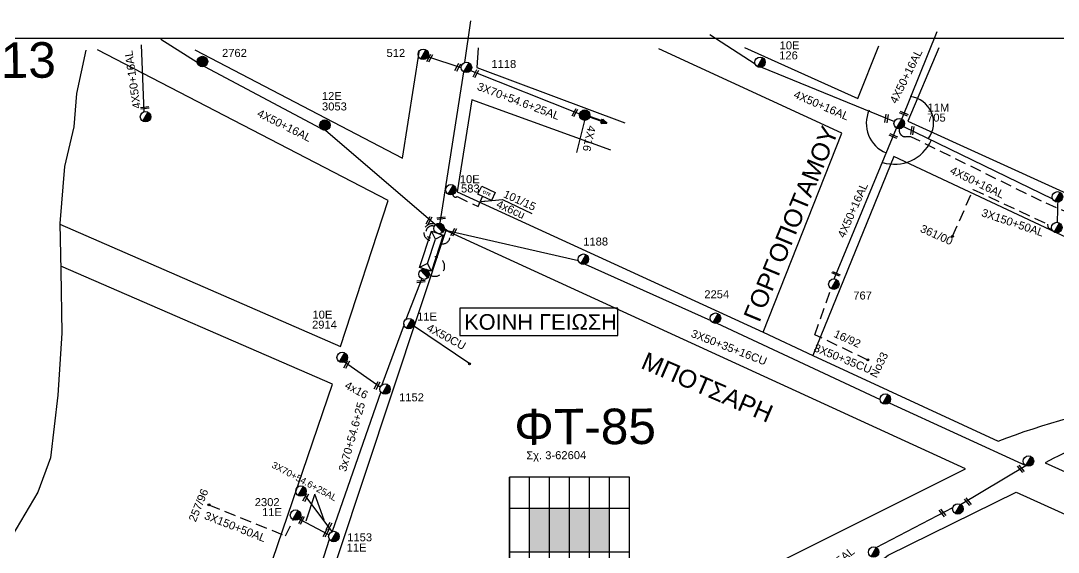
# Model space of a CAD drawing. Header units: millimetres. Extents: x 898 to 3196, y 765 to 1779.
# Drawn here: x 1601.3 to 1834.7, y 1651.6 to 1771.3 of the extents above; entities that cross this region are included whole.
import ezdxf
from ezdxf.enums import TextEntityAlignment as Align

# ---------------------------------------------------------------- set-up
doc = ezdxf.new("R2010")
doc.units = ezdxf.units.MM
doc.linetypes.add('DASHED', pattern=[19.05, 12.7, -6.35])
for name, color, linetype in [('Pillar OTE', 7, 'Continuous'), ('Ασφαλειοκιβώτια Χ.Τ 6 αναχωρήσεων', 7, 'Continuous'), ('Γυμνά εναέρια ΧΤ (3Φ)   3x50+35CU', 7, 'Continuous'), ('Γυμνά εναέρια ΧΤ και ΦΟΠ (2Φ)   3x50+35+16CU', 7, 'Continuous'), ('Γυμνά εναέρια ΧΤ και ΦΟΠ (3Φ)   4x50+16AL', 7, 'Continuous'), ('Εναέρια παροχή ΧΤ 4x16', 7, 'SYN_LINE'), ('Επίτονοι', 7, 'Continuous'), ('Επιγραφές - Σχήματα', 7, 'Continuous'), ('Καλώδια ΧΤ   3x150+50AL', 7, 'DASHED'), ('Καλώδια ΧΤ   3x150+70AL', 7, 'DASHED'), ('Καλώδια ΧΤ   3x82+57+13', 7, 'Continuous'), ('Καλώδια ΧΤ   4x50CU', 7, 'DASHED'), ('Μηχανική τομή', 7, 'Continuous'), ('Στύλος Ξύλινος', 7, 'Continuous'), ('Στύλος Ξύλινος @ 1', 7, 'Continuous'), ('Στύλος ΦΜ', 7, 'Continuous'), ('Στύλος ΦΜ @ 1', 7, 'Continuous'), ('Συνδέσεις', 7, 'Continuous'), ('Συνεστραμμένα ΧΤ   3x70+54.6+25AL', 7, 'SYN_LINE'), ('Τομή', 7, 'Continuous'), ('Υποσταθμός εναέριος 2 στύλων', 7, 'Continuous'), ('Υποσταθμός πόλεως', 7, 'Continuous'), ('Υπόβαθρο ΔΕΗ', 7, 'Continuous'), ('Υπόγεια καλώδια Παροχών ΧΤ   4x50AL', 7, 'DASHED'), ('Υπόγεια καλώδια Παροχών ΧΤ   4x6', 7, 'DASHED')]:
    doc.layers.add(name, color=color, linetype=linetype)
doc.styles.add('ar', font='arial.ttf')
doc.styles.get("Standard").update_dxf_attribs({"font": 'arial.ttf'})
doc.linetypes.add('SYN_LINE', pattern='A,0.5,-0.0001,["/\\/\\/\\/",Standard,S=0.1,R=0,X=0,Y=-0.05],-0.25', length=0.7501)
doc.dimstyles.new('ISO-25', dxfattribs={"dimtxt": 2.5, "dimasz": 2.5, "dimexe": 1.25, "dimexo": 0.625, "dimtad": 1, "dimtxsty": 'Standard', "dimcen": 2.5, "dimadec": 0, "dimazin": 0, "dimtfac": 1, "dimtmove": 0, "dimatfit": 3, "dimfxl": 1, "dimarcsym": 0})

# ---------------------------------------------------------------- blocks, each defined once
blk = doc.blocks.new('ΥΠΟΣΤΑΘΜΟΣ ΕΝΑΕΡΙΟΣ ΕΠΙ 2 ΣΤΥΛΩΝ')
at = {"layer": 'Υποσταθμός εναέριος 2 στύλων', "linetype": 'Continuous'}
for points in [[(-11.97, -2.11, 0.574793), (-8.45, -0.07, 0.268822), (-9.64, 1.98)], [(9.68, -2.15, 0.574793), (13.19, -0.1, 0.268822), (12.01, 1.95)]]:
    blk.add_hatch(color=256, dxfattribs=at).paths.add_polyline_path(points)
for p, q in [((-11.97, -2.11), (-9.64, 1.98)), ((9.68, -2.15), (12.01, 1.95))]:
    blk.add_line(p, q, dxfattribs=at)
for centre in [(-10.81, -0.07), (10.84, -0.1)]:
    blk.add_circle(centre, 2.36, dxfattribs=at)
at = {"layer": 'Υποσταθμός πόλεως', "linetype": 'Continuous', "ltscale": 40}
blk.add_lwpolyline([(-8.57, 2.82), (8.57, 2.82), (8.57, -2.82), (-8.57, -2.82)], close=True, dxfattribs=at)
for points in [[(-5.75, 0), (-8.57, 2.82)], [(-8.57, -2.82), (-5.75, 0)], [(-5.75, 0), (5.75, 0)], [(5.75, 0), (8.57, 2.82)], [(8.57, -2.82), (5.75, 0)]]:
    blk.add_lwpolyline(points, dxfattribs=at)
at = {"layer": 'Υποσταθμός εναέριος 2 στύλων', "ltscale": 40, "flags": 1}
for tag, p in [('ΜΕΤΑΣΧΗΜΑΤΙΣΜΟΣ', (14.09, 2.51)), ('ΙΣΧΥΣ', (14.07, -0.28)), ('ΑΡΙΘΜΟΣ', (14.19, -3))]:
    blk.add_attdef(tag, p, '', height=1.8, dxfattribs=at)
blk = doc.blocks.new('ΥΠΑΡΧΩΝ ΤΣΙΜΕΝΤΕΝΙΟΣ ΣΤΥΛΟΣ')
at = {"layer": 'Στύλος ΦΜ'}
blk.add_hatch(color=7, dxfattribs=at).paths.add_polyline_path([(-1.29, -2.28, 0.574793), (2.62, 0, 0.268822), (1.3, 2.27)])
at = {"layer": 'Στύλος ΦΜ', "color": 7}
blk.add_line((-1.29, -2.28), (1.3, 2.27), dxfattribs=at)
blk.add_circle((0, 0), 2.62, dxfattribs=at)
at = {"layer": 'Στύλος ΦΜ', "flags": 4}
for tag, p in [('ΑΡΙΘΜΟΣ', (-4.68, 8.05)), ('ΤΥΠΟΣ', (-4.91, 3.03))]:
    blk.add_attdef(tag, p, '', height=4, dxfattribs=at)
blk = doc.blocks.new('ΥΠΑΡΧΩΝ ΞΥΛΙΝΟΣ ΣΤΥΛΟΣ')
at = {"layer": 'Στύλος Ξύλινος'}
h = blk.add_hatch(color=7, dxfattribs=at)
h.paths.add_polyline_path([(-2.62, 0, 0.270008), (-1.29, -2.28), (1.3, 2.27, 0.576266)])
h.paths.add_polyline_path([(-1.29, -2.28, 0.574793), (2.62, 0, 0.268822), (1.3, 2.27)])
at = {"layer": 'Στύλος Ξύλινος', "color": 7}
blk.add_line((-1.29, -2.28), (1.3, 2.27), dxfattribs=at)
blk.add_circle((0, 0), 2.62, dxfattribs=at)
at = {"layer": 'Στύλος Ξύλινος', "flags": 4}
for tag, p in [('ΑΡΙΘΜΟΣ', (-4.91, 8.6)), ('ΤΥΠΟΣ', (-4.85, 3.39))]:
    blk.add_attdef(tag, p, '', height=4, dxfattribs=at)
blk = doc.blocks.new('ΕΠΙΤΟΝΟΣ')
at = {"layer": 'Επίτονοι', "lineweight": 40, "ltscale": 40}
blk.add_hatch(color=256, dxfattribs=at).paths.add_polyline_path([(-1.13, 6.47), (0, 9.1), (1.13, 6.47)])
for p, q in [((-1.13, 6.47), (0, 9.1)), ((1.13, 6.47), (-1.13, 6.47)), ((-1.13, 6.47), (0, 6.47)), ((0, 9.1), (1.13, 6.47)), ((0, 6.47), (0, 0))]:
    blk.add_line(p, q, dxfattribs=at)
blk = doc.blocks.new('ΑΣΦΑΛΕΙΟΚΙΒΩΤΙΟ ΥΠΟΣΤΑΘΜΟΥ 6 ΑΝΑΧΩΡΗΣΕΩΝ')
at = {"layer": 'Ασφαλειοκιβώτια Χ.Τ 6 αναχωρήσεων', "ltscale": 40}
for p, q in [((-23.91, 27), (23.91, 27)), ((-9.83, 27), (-9.83, -27)), ((9.83, 27), (9.83, -27)), ((-23.91, 18), (23.91, 18)), ((-23.91, 9), (23.91, 9)), ((-23.91, 0), (23.91, 0)), ((-23.91, -9), (23.91, -9)), ((-23.91, -18), (23.91, -18))]:
    blk.add_line(p, q, dxfattribs=at)
at = {"layer": 'Ασφαλειοκιβώτια Χ.Τ 6 αναχωρήσεων'}
blk.add_lwpolyline([(-23.91, -27), (23.91, -27), (23.91, 27), (-23.91, 27)], close=True, dxfattribs=at)
for s, p in [('1', (-19.31, 24.1)), ('2', (-18.83, 14.81)), ('3', (-19.2, 5.42)), ('4', (-18.79, -3.79)), ('5', (-19.44, -12.15)), ('6', (-18.35, -21.45))]:
    blk.add_text(s, height=3.6, rotation=270, dxfattribs=at).set_placement(p)
at = {"layer": 'Ασφαλειοκιβώτια Χ.Τ 6 αναχωρήσεων', "ltscale": 40}
for tag, height, p in [('ΟΝΟΜΑ', 5, (-0.27, 31.68)), ('ΚΕΙΜΕΝΟ 1', 2, (16.95, 22.41)), ('ΚΕΙΜΕΝΟ 2', 2, (16.95, 13.71)), ('ΚΕΙΜΕΝΟ 3', 2, (16.95, 4.31)), ('ΚΕΙΜΕΝΟ 4', 2, (16.95, -4.67)), ('ΚΕΙΜΕΝΟ 5', 2, (16.95, -13.51)), ('ΚΕΙΜΕΝΟ 6', 2, (16.95, -22.43)), ('ΣΧ', 2, (-0.21, -29.21))]:
    blk.add_attdef(tag, text='', height=height, dxfattribs=at).set_placement(p, align=Align.MIDDLE_CENTER)
blk = doc.blocks.new('ΜΗΧΑΝΙΚΗ ΤΟΜΗ')
at = {"layer": 'Μηχανική τομή', "ltscale": 40}
for p, q in [((-1.89, 0.78), (1.89, 0.78)), ((1.89, 0), (-1.89, 0))]:
    blk.add_line(p, q, dxfattribs=at)
blk = doc.blocks.new('_ΣΥΝΔΕΣΗ')
at = {"layer": 'Συνδέσεις', "linetype": 'SYN_LINE', "ltscale": 40}
blk.add_hatch(color=256, dxfattribs=at).paths.add_polyline_path([(0.5, -0.01, 1), (-0.5, -0.01, 1)])
at = {"layer": 'Συνδέσεις'}
blk.add_circle((0, -0.01), 0.5, dxfattribs=at)
blk = doc.blocks.new('PILLAR ΟΤΕ')
at = {"layer": 'Pillar OTE', "ltscale": 40}
blk.add_lwpolyline([(-3.31, 2.02), (3.39, 2.02), (3.39, -1.99), (-3.31, -1.99)], close=True, dxfattribs=at)
at = {"layer": 'Pillar OTE', "insert": (-1.81, 0.71), "char_height": 1.3575, "width": 109.961, "attachment_point": 1}
blk.add_mtext('{\\fArial|b1|i0|c161|p34;OTE}', dxfattribs=at)

msp = doc.modelspace()

# ---------------------------------------------------------------- hatches: boundary and pattern name
at = {"layer": 'Τομή', "linetype": 'Continuous'}
for color, points in [(173, [(1720.27, 1661.48), (1715.77, 1661.48), (1715.77, 1651.65), (1720.27, 1651.65)]), (6, [(1724.76, 1661.48), (1720.26, 1661.48), (1720.26, 1651.65), (1724.76, 1651.65)]), (62, [(1729.26, 1661.48), (1724.76, 1661.48), (1724.76, 1651.65), (1729.26, 1651.65)]), (1, [(1733.8, 1661.48), (1729.3, 1661.48), (1729.3, 1651.65), (1733.8, 1651.65)])]:
    msp.add_hatch(color=color, dxfattribs=at).paths.add_polyline_path(points)

# ---------------------------------------------------------------- linework, layer by layer
at = {"layer": 'Γυμνά εναέρια ΧΤ (3Φ)   3x50+35CU', "color": 2, "linetype": 'DASHED', "ltscale": 0.2}
msp.add_lwpolyline([(1791.9, 1694.87), (1779.96, 1700.55), (1783.66, 1710.92)], dxfattribs=at)
at = {"layer": 'Γυμνά εναέρια ΧΤ και ΦΟΠ (2Φ)   3x50+35+16CU', "color": 62}
for points in [[(1696.58, 1724.21), (1726.76, 1717.24)], [(1728.26, 1716.44), (1756.57, 1703.73)], [(1757.92, 1703.15), (1794.66, 1685.94)], [(1796.67, 1685.24), (1827.45, 1671.09)]]:
    msp.add_lwpolyline(points, dxfattribs=at)
at = {"layer": 'Γυμνά εναέρια ΧΤ και ΦΟΠ (3Φ)   4x50+16AL', "color": 1}
for points in [[(1641.02, 1761.89), (1632.8, 1767.02)], [(1629.09, 1750.78), (1628.5, 1765.83)], [(1642.63, 1760.98), (1668.75, 1747.09)], [(1669.87, 1746.59), (1694.6, 1725.39)]]:
    msp.add_lwpolyline(points, dxfattribs=at)
at = {"layer": 'Γυμνά εναέρια ΧΤ και ΦΟΠ (3Φ)   4x50+16AL', "color": 2}
for points in [[(1766.54, 1761.49), (1756.36, 1768.12)], [(1767.98, 1760.79), (1797.87, 1748.57)], [(1784.34, 1713.12), (1798.37, 1747.08)], [(1799.92, 1747.43), (1833.46, 1731.16)]]:
    msp.add_lwpolyline(points, dxfattribs=at)
at = {"layer": 'Γυμνά εναέρια ΧΤ και ΦΟΠ (3Φ)   4x50+16AL', "color": 27}
msp.add_lwpolyline([(1799.54, 1749.12), (1807.48, 1768.85)], dxfattribs=at)
at = {"layer": 'Εναέρια παροχή ΧΤ 4x16', "color": 6, "ltscale": 8}
msp.add_lwpolyline([(1728.16, 1748.83), (1726.38, 1741.59)], dxfattribs=at)
at = {"layer": 'Επιγραφές - Σχήματα'}
msp.add_lwpolyline([(939.73, 1767.32), (2955.99, 1767.32), (2955.99, 771.15), (939.73, 771.15)], close=True, dxfattribs=at)
at = {"layer": 'Επιγραφές - Σχήματα', "color": 190}
msp.add_lwpolyline([(1700.12, 1700.36), (1735.64, 1700.36), (1735.64, 1706.54), (1700.12, 1706.54)], close=True, dxfattribs=at)
at = {"layer": 'Επιγραφές - Σχήματα', "linetype": 'Continuous'}
for centre, radius, start, end in [((1800.8, 1748.31), 5.89, 321.9061, 84.3087), ((1798.7, 1748.15), 7.17, 155.7626, 248.0466), ((1797.85, 1748.11), 9.16, 252.8713, 335.2967)]:
    msp.add_arc(centre, radius, start, end, dxfattribs=at)
at = {"layer": 'Επιγραφές - Σχήματα', "color": 1, "linetype": 'DASHED', "ltscale": 0.2}
msp.add_arc((1693.86, 1723.66), 1.9, 68.0678, 254.3108, dxfattribs=at)
at = {"layer": 'Επιγραφές - Σχήματα', "color": 6, "linetype": 'DASHED', "ltscale": 0.2}
msp.add_arc((1693.86, 1723.66), 1.4, 68.0678, 254.3108, dxfattribs=at)
at = {"layer": 'Επιγραφές - Σχήματα', "color": 62, "linetype": 'DASHED', "ltscale": 0.2}
msp.add_arc((1696.21, 1722.72), 1.7, 262.1393, 80.3125, dxfattribs=at)
at = {"layer": 'Επιγραφές - Σχήματα', "color": 173, "linetype": 'DASHED', "ltscale": 0.2}
msp.add_arc((1694.48, 1715.91), 2.19, 233.5304, 90.782, dxfattribs=at)
at = {"layer": 'Καλώδια ΧΤ   3x150+50AL', "color": 2, "ltscale": 0.2}
msp.add_lwpolyline([(1810.97, 1722.75), (1815.6, 1733.26), (1832.28, 1725.48), (1832.4, 1724.89, 0.510816), (1833.24, 1724.5, -0.263786)], format="xyb", dxfattribs=at)
at = {"layer": 'Καλώδια ΧΤ   3x150+50AL', "color": 173, "ltscale": 0.2}
msp.add_lwpolyline([(1643.64, 1662.26), (1660.9, 1655.26), (1662.58, 1658.91)], dxfattribs=at)
at = {"layer": 'Καλώδια ΧΤ   3x150+70AL', "color": 27, "ltscale": 0.2}
msp.add_lwpolyline([(1901.58, 1728.19), (1893.54, 1705.93, -0.513596), (1887.96, 1704.35, 0.02574), (1883.18, 1707.78), (1830.97, 1730.63), (1801.57, 1745.14), (1800.35, 1745.14, -0.49741), (1799, 1746.93, -0.756502)], format="xyb", dxfattribs=at)
at = {"layer": 'Καλώδια ΧΤ   3x82+57+13', "color": 6}
for points in [[(1701.2, 1761.87), (1702.6, 1771.26)], [(1695.68, 1725.74), (1701, 1759.73)]]:
    msp.add_lwpolyline(points, dxfattribs=at)
at = {"layer": 'Καλώδια ΧΤ   4x50CU', "color": 173, "linetype": 'SYN_LINE', "ltscale": 15}
msp.add_lwpolyline([(1689.65, 1702.65), (1702.37, 1694.09)], dxfattribs=at)
at = {"layer": 'Συνεστραμμένα ΧΤ   3x70+54.6+25AL', "color": 173, "linetype": 'SYN_LINE', "ltscale": 10}
msp.add_line((1665, 1664.67), (1671.24, 1656.35), dxfattribs=at)
at = {"layer": 'Συνεστραμμένα ΧΤ   3x70+54.6+25AL', "color": 6, "ltscale": 10}
msp.add_lwpolyline([(1700.4, 1760.64), (1692.93, 1763.16)], dxfattribs=at)
at = {"layer": 'Συνεστραμμένα ΧΤ   3x70+54.6+25AL', "color": 6, "ltscale": 20}
msp.add_lwpolyline([(1702.51, 1760.04), (1727.05, 1750.29)], dxfattribs=at)
at = {"layer": 'Συνεστραμμένα ΧΤ   3x70+54.6+25AL', "color": 2, "ltscale": 7}
msp.add_lwpolyline([(1834.53, 1725.87), (1834.68, 1731.62)], dxfattribs=at)
at = {"layer": 'Συνεστραμμένα ΧΤ   3x70+54.6+25AL', "color": 173, "ltscale": 8}
msp.add_lwpolyline([(1691.52, 1713.21), (1687.92, 1704.02)], dxfattribs=at)
at = {"layer": 'Συνεστραμμένα ΧΤ   3x70+54.6+25AL', "color": 173, "ltscale": 11}
msp.add_lwpolyline([(1687.57, 1702.83), (1682.56, 1689.27)], dxfattribs=at)
at = {"layer": 'Συνεστραμμένα ΧΤ   3x70+54.6+25AL', "color": 173, "ltscale": 20}
for points in [[(1682.29, 1687.67), (1671.34, 1656.22)], [(1661.65, 1625.97), (1670.75, 1654.5)]]:
    msp.add_lwpolyline(points, dxfattribs=at)
at = {"layer": 'Συνεστραμμένα ΧΤ   3x70+54.6+25AL', "color": 62, "ltscale": 20}
for points in [[(1812.74, 1662.35), (1827.45, 1671.09)], [(1793.77, 1652.65), (1811.02, 1661.63)]]:
    msp.add_lwpolyline(points, dxfattribs=at)
at = {"layer": 'Συνεστραμμένα ΧΤ   3x70+54.6+25AL', "color": 173, "ltscale": 10}
msp.add_lwpolyline([(1670.63, 1655.49), (1662.97, 1659.53)], dxfattribs=at)
at = {"layer": 'Υπόβαθρο ΔΕΗ'}
for points in [[(1610.1, 1725.45), (1673.22, 1697.9), (1683.97, 1730.82), (1618.6, 1764.68)], [(1640.47, 1764.69), (1687.18, 1740.35), (1690.99, 1764.62)], [(1734.08, 1742.09), (1702.83, 1753.45), (1699.5, 1732.73), (1768.37, 1701.15), (1786.04, 1745.96), (1744.83, 1764.9)], [(1704.24, 1765.16), (1703.91, 1760.74), (1737.23, 1748.24)], [(1764.17, 1765.25), (1789.62, 1753.77), (1794.35, 1765.62)], [(1807.86, 1765.17), (1800.88, 1748.67), (1889.07, 1708.49), (1910.33, 1765.4)], [(1615.92, 1764.6), (1613.84, 1754.84), (1613.22, 1747.37), (1611.14, 1738.45), (1610.11, 1725.58), (1610.31, 1715), (1610.52, 1700.89), (1609.68, 1686.92), (1608.02, 1672.81), (1605.12, 1665.13), (1599.31, 1655.17)], [(1709.68, 1730.99), (1716.31, 1727.85)], [(1640.11, 1553.37), (1659.36, 1544.44), (1690.16, 1574.04), (1695.02, 1579.15), (1765.09, 1645.99), (1813.84, 1670.39), (1696.94, 1724.06), (1666.66, 1632.68), (1704.03, 1620.64), (1700.99, 1611.21), (1663.54, 1623.34), (1640.11, 1553.37)], [(1623.38, 1547.21), (1652.43, 1633.49), (1671.43, 1689.44), (1610.36, 1716.01)], [(1803.67, 1601.91), (1772.86, 1632.6), (1796.5, 1650.93), (1825.29, 1665.12), (1865.42, 1646.93), (1847.08, 1597.82)]]:
    msp.add_lwpolyline(points, dxfattribs=at)
for points in [[(1768.37, 1701.15), (1779.55, 1695.85), (1821.21, 1676.57, -0.052113), (1853.4, 1685.42, -0.101209), (1879.19, 1682.96), (1885.32, 1699.53), (1797.71, 1740.72), (1779.55, 1695.85)], [(1831.75, 1671.69), (1868.59, 1655.12), (1876.13, 1676.16, 0.141274), (1848.68, 1677.21, 0.102928), (1831.75, 1671.69, -1.861607)]]:
    msp.add_lwpolyline(points, format="xyb", dxfattribs=at)
at = {"layer": 'Υπόγεια καλώδια Παροχών ΧΤ   4x6', "color": 6, "linetype": 'DASHED', "ltscale": 0.2}
msp.add_lwpolyline([(1698.5, 1732.11, 0.545124), (1699.46, 1731.65), (1704.2, 1729.47), (1705.2, 1731.67)], format="xyb", dxfattribs=at)
at = {"layer": 'Υπόγεια καλώδια Παροχών ΧΤ   4x6', "color": 173, "linetype": 'SYN_LINE', "ltscale": 10}
msp.add_lwpolyline([(1682.17, 1688.76), (1674.16, 1694.41)], dxfattribs=at)

# ---------------------------------------------------------------- block references
at = {"layer": 'Pillar OTE', "xscale": 0.5, "yscale": 0.5, "zscale": 0.5, "rotation": 335.3672338267352}
msp.add_blockref('PILLAR ΟΤΕ', (1706.1, 1732.4), dxfattribs=at)
at = {"layer": 'Ασφαλειοκιβώτια Χ.Τ 6 αναχωρήσεων', "xscale": 0.5, "yscale": 0.5, "zscale": 0.5, "rotation": 90}
msp.add_blockref('ΑΣΦΑΛΕΙΟΚΙΒΩΤΙΟ ΥΠΟΣΤΑΘΜΟΥ 6 ΑΝΑΧΩΡΗΣΕΩΝ', (1724.76, 1656.56), dxfattribs=at)
at = {"layer": 'Επίτονοι', "color": 154, "linetype": 'Continuous', "ltscale": 20, "xscale": 0.45, "yscale": 0.45, "zscale": 0.45, "rotation": 250.3932761766319}
msp.add_blockref('ΕΠΙΤΟΝΟΣ', (1729.3, 1749.6), dxfattribs=at)
at = {"layer": 'Μηχανική τομή'}
for p, xscale, yscale, zscale, rotation in [((1693.49, 1762.73), 0.5000000000001008, 0.5000000000001008, 0.5000000000001008, 61.62070928642703), ((1699.76, 1760.68), 0.5000000000001008, 0.5000000000001008, 0.5000000000001008, 61.62070928642703), ((1703.85, 1759.26), 0.5000000000001008, 0.5000000000001008, 0.5000000000001008, 61.62070928642703), ((1629.23, 1751.46), 0.5000000000000008, 0.5000000000000008, 0.5000000000000008, 5.315101932678712), ((1726.13, 1750.46), 0.5000000000001008, 0.5000000000001008, 0.5000000000001008, 61.62070928642703), ((1799.91, 1750.16), 0.5000000000002444, 0.5000000000002444, 0.5000000000002444, 336.6442161329809), ((1796.28, 1749.23), 0.500000000000251, 0.500000000000251, 0.500000000000251, 80.68274352405386), ((1802.07, 1746.49), 0.500000000000251, 0.500000000000251, 0.500000000000251, 80.68274352405386), ((1797.55, 1745.13), 0.5000000000002444, 0.5000000000002444, 0.5000000000002444, 336.6442161329809), ((1693.33, 1726.2), 0.5000000000001008, 0.5000000000001008, 0.5000000000001008, 61.62070928642703), ((1695.92, 1726.61), 0.5000000000000008, 0.5000000000000008, 0.5000000000000008, 5.315101932678712), ((1698.89, 1723.56), 0.5000000000001008, 0.5000000000001008, 0.5000000000001008, 61.62070928642703), ((1784.67, 1714.09), 0.5000000000002444, 0.5000000000002444, 0.5000000000002444, 336.6442161329809), ((1691.36, 1712.36), 0.5000000000000008, 0.5000000000000008, 0.5000000000000008, 5.315101932678712), ((1674.79, 1693.77), 0.5000000000001008, 0.5000000000001008, 0.5000000000001008, 61.62070928642703), ((1681.62, 1689.02), 0.5000000000001008, 0.5000000000001008, 0.5000000000001008, 61.62070928642703), ((1826.16, 1670.24), 0.5000000000002239, 0.5000000000002239, 0.5000000000002239, 310.08295669197), ((1665.58, 1663.8), 0.5000000000001008, 0.5000000000001008, 0.5000000000001008, 61.62070928642703), ((1814.25, 1662.83), 0.5000000000002239, 0.5000000000002239, 0.5000000000002239, 310.08295669197), ((1664.63, 1658.7), 0.5000000000001008, 0.5000000000001008, 0.5000000000001008, 61.62070928642703), ((1808.54, 1660.3), 0.5000000000002239, 0.5000000000002239, 0.5000000000002239, 310.08295669197), ((1670.83, 1657.32), 0.5000000000001008, 0.5000000000001008, 0.5000000000001008, 61.62070928642703), ((1670.17, 1655.81), 0.5000000000001008, 0.5000000000001008, 0.5000000000001008, 61.62070928642703)]:
    msp.add_blockref('ΜΗΧΑΝΙΚΗ ΤΟΜΗ', p, dxfattribs=dict(at, xscale=xscale, yscale=yscale, zscale=zscale, rotation=rotation))
at = {"layer": 'Στύλος Ξύλινος @ 1', "ltscale": 40}
ref = msp.add_blockref('ΥΠΑΡΧΩΝ ΞΥΛΙΝΟΣ ΣΤΥΛΟΣ', (1642.19, 1762.07), dxfattribs=dict(at, xscale=0.4499999999998181, yscale=0.4499999999998181, zscale=0.4499999999998181))
ref.add_attrib('ΤΥΠΟΣ', '2762', (1646.59, 1763.11), dxfattribs={"layer": 'Στύλος Ξύλινος', "height": 1.8, "flags": 4})
ref = msp.add_blockref('ΥΠΑΡΧΩΝ ΞΥΛΙΝΟΣ ΣΤΥΛΟΣ', (1669.73, 1747.76), dxfattribs=dict(at, xscale=0.4499999999998181, yscale=0.4499999999998181, zscale=0.4499999999998181))
ref.add_attrib('ΤΥΠΟΣ', '3053', (1669.08, 1751.06), dxfattribs={"layer": 'Στύλος Ξύλινος', "height": 1.8, "flags": 4})
ref.add_attrib('ΑΡΙΘΜΟΣ', '12E', (1669.06, 1753.41), dxfattribs={"layer": 'Στύλος Ξύλινος', "height": 1.8, "flags": 4})
at = {"layer": 'Στύλος Ξύλινος @ 1', "ltscale": 40, "xscale": 0.4499999999998181, "yscale": 0.4499999999998181, "zscale": 0.4499999999998181}
msp.add_blockref('ΥΠΑΡΧΩΝ ΞΥΛΙΝΟΣ ΣΤΥΛΟΣ', (1728.19, 1750), dxfattribs=at)
at = {"layer": 'Στύλος ΦΜ @ 1', "ltscale": 40}
ref = msp.add_blockref('ΥΠΑΡΧΩΝ ΤΣΙΜΕΝΤΕΝΙΟΣ ΣΤΥΛΟΣ', (1691.87, 1763.69), dxfattribs=dict(at, xscale=0.4499999999998181, yscale=0.4499999999998181, zscale=0.4499999999998181))
ref.add_attrib('ΤΥΠΟΣ', '512', (1683.6, 1763.11), dxfattribs={"layer": 'Στύλος ΦΜ', "height": 1.8, "flags": 4})
ref = msp.add_blockref('ΥΠΑΡΧΩΝ ΤΣΙΜΕΝΤΕΝΙΟΣ ΣΤΥΛΟΣ', (1767.64, 1761.91), dxfattribs=dict(at, xscale=0.4499999999998181, yscale=0.4499999999998181, zscale=0.4499999999998181))
ref.add_attrib('ΤΥΠΟΣ', '126', (1771.94, 1762.56), dxfattribs={"layer": 'Στύλος ΦΜ', "height": 1.8, "flags": 4})
ref.add_attrib('ΑΡΙΘΜΟΣ', '10E', (1772.04, 1764.82), dxfattribs={"layer": 'Στύλος ΦΜ', "height": 1.8, "flags": 4})
ref = msp.add_blockref('ΥΠΑΡΧΩΝ ΤΣΙΜΕΝΤΕΝΙΟΣ ΣΤΥΛΟΣ', (1701.58, 1760.75), dxfattribs=dict(at, xscale=0.4499999999998181, yscale=0.4499999999998181, zscale=0.4499999999998181))
ref.add_attrib('ΤΥΠΟΣ', '1118', (1707.19, 1760.62), dxfattribs={"layer": 'Στύλος ΦΜ', "height": 1.8, "flags": 4})
at = {"layer": 'Στύλος ΦΜ @ 1', "ltscale": 40, "xscale": 0.4499999999998181, "yscale": 0.4499999999998181, "zscale": 0.4499999999998181}
for p in [(1629.38, 1749.64), (1834.55, 1731.6), (1834.4, 1724.7), (1795.83, 1686.07), (1664.34, 1665.36), (1812.15, 1661.33)]:
    msp.add_blockref('ΥΠΑΡΧΩΝ ΤΣΙΜΕΝΤΕΝΙΟΣ ΣΤΥΛΟΣ', p, dxfattribs=at)
at = {"layer": 'Στύλος ΦΜ @ 1', "ltscale": 40}
ref = msp.add_blockref('ΥΠΑΡΧΩΝ ΤΣΙΜΕΝΤΕΝΙΟΣ ΣΤΥΛΟΣ', (1798.95, 1748.1), dxfattribs=dict(at, xscale=0.4499999999998181, yscale=0.4499999999998181, zscale=0.4499999999998181))
ref.add_attrib('ΤΥΠΟΣ', '705', (1805.21, 1748.55), dxfattribs={"layer": 'Στύλος ΦΜ', "height": 1.8, "flags": 4})
ref.add_attrib('ΑΡΙΘΜΟΣ', '11M', (1805.32, 1750.81), dxfattribs={"layer": 'Στύλος ΦΜ', "height": 1.8, "flags": 4})
ref = msp.add_blockref('ΥΠΑΡΧΩΝ ΤΣΙΜΕΝΤΕΝΙΟΣ ΣΤΥΛΟΣ', (1698.07, 1733.21), dxfattribs=dict(at, xscale=0.4499999999998181, yscale=0.4499999999998181, zscale=0.4499999999998181))
ref.add_attrib('ΤΥΠΟΣ', '583', (1700.36, 1732.59), dxfattribs={"layer": 'Στύλος ΦΜ', "height": 1.8, "flags": 4})
ref.add_attrib('ΑΡΙΘΜΟΣ', '10Ε', (1700.09, 1734.68), dxfattribs={"layer": 'Στύλος ΦΜ', "height": 1.8, "flags": 4})
ref = msp.add_blockref('ΥΠΑΡΧΩΝ ΤΣΙΜΕΝΤΕΝΙΟΣ ΣΤΥΛΟΣ', (1727.89, 1717.56), dxfattribs=dict(at, xscale=0.4499999999998181, yscale=0.4499999999998181, zscale=0.4499999999998181))
ref.add_attrib('ΤΥΠΟΣ', '1188', (1727.85, 1720.65), dxfattribs={"layer": 'Στύλος ΦΜ', "height": 1.8, "flags": 4})
ref = msp.add_blockref('ΥΠΑΡΧΩΝ ΤΣΙΜΕΝΤΕΝΙΟΣ ΣΤΥΛΟΣ', (1784.24, 1711.95), dxfattribs=dict(at, xscale=0.4499999999998181, yscale=0.4499999999998181, zscale=0.4499999999998181))
ref.add_attrib('ΤΥΠΟΣ', '767', (1788.61, 1708.49), dxfattribs={"layer": 'Στύλος ΦΜ', "height": 1.8, "flags": 4})
ref = msp.add_blockref('ΥΠΑΡΧΩΝ ΤΣΙΜΕΝΤΕΝΙΟΣ ΣΤΥΛΟΣ', (1757.61, 1704.29), dxfattribs=dict(at, xscale=0.4499999999998181, yscale=0.4499999999998181, zscale=0.4499999999998181))
ref.add_attrib('ΤΥΠΟΣ', '2254', (1755.1, 1708.77), dxfattribs={"layer": 'Στύλος ΦΜ', "height": 1.8, "flags": 4})
ref = msp.add_blockref('ΥΠΑΡΧΩΝ ΤΣΙΜΕΝΤΕΝΙΟΣ ΣΤΥΛΟΣ', (1673.63, 1695.46), dxfattribs=dict(at, xscale=0.4499999999998181, yscale=0.4499999999998181, zscale=0.4499999999998181))
ref.add_attrib('ΤΥΠΟΣ', '2914', (1666.84, 1701.93), dxfattribs={"layer": 'Στύλος ΦΜ', "height": 1.8, "flags": 4})
ref.add_attrib('ΑΡΙΘΜΟΣ', '10Ε', (1666.94, 1704.19), dxfattribs={"layer": 'Στύλος ΦΜ', "height": 1.8, "flags": 4})
ref = msp.add_blockref('ΥΠΑΡΧΩΝ ΤΣΙΜΕΝΤΕΝΙΟΣ ΣΤΥΛΟΣ', (1688.64, 1703.06), dxfattribs=dict(at, xscale=0.4499999999998181, yscale=0.4499999999998181, zscale=0.4499999999998181))
ref.add_attrib('ΤΥΠΟΣ', '11Ε', (1690.48, 1703.75), dxfattribs={"layer": 'Στύλος ΦΜ', "height": 1.8, "flags": 4})
ref = msp.add_blockref('ΥΠΑΡΧΩΝ ΤΣΙΜΕΝΤΕΝΙΟΣ ΣΤΥΛΟΣ', (1683.27, 1688.33), dxfattribs=dict(at, xscale=0.4499999999998181, yscale=0.4499999999998181, zscale=0.4499999999998181))
ref.add_attrib('ΤΥΠΟΣ', '1152', (1686.42, 1685.56), dxfattribs={"layer": 'Στύλος ΦΜ', "height": 1.8, "flags": 4})
ref = msp.add_blockref('ΥΠΑΡΧΩΝ ΤΣΙΜΕΝΤΕΝΙΟΣ ΣΤΥΛΟΣ', (1828.03, 1672.11), dxfattribs=dict(at, xscale=0.4499999999998181, yscale=0.4499999999998181, zscale=0.4499999999998181))
ref.add_attrib('ΤΥΠΟΣ', '11ΛΒ', (1836.13, 1670.1), dxfattribs={"layer": 'Στύλος ΦΜ', "height": 1.8, "flags": 4})
ref.add_attrib('ΑΡΙΘΜΟΣ', '2691', (1836.98, 1672.47), dxfattribs={"layer": 'Στύλος ΦΜ', "height": 1.8, "flags": 4})
ref = msp.add_blockref('ΥΠΑΡΧΩΝ ΤΣΙΜΕΝΤΕΝΙΟΣ ΣΤΥΛΟΣ', (1663.13, 1659.95), dxfattribs=dict(at, xscale=0.4499999999998181, yscale=0.4499999999998181, zscale=0.4499999999998181))
ref.add_attrib('ΤΥΠΟΣ', '2302', (1653.95, 1661.97), dxfattribs={"layer": 'Στύλος ΦΜ', "height": 1.8, "flags": 4})
ref.add_attrib('ΑΡΙΘΜΟΣ', '11E', (1655.6, 1659.71), dxfattribs={"layer": 'Στύλος ΦΜ', "height": 1.8, "flags": 4})
ref = msp.add_blockref('ΥΠΑΡΧΩΝ ΤΣΙΜΕΝΤΕΝΙΟΣ ΣΤΥΛΟΣ', (1671.75, 1655.12), dxfattribs=dict(at, xscale=0.4499999999998181, yscale=0.4499999999998181, zscale=0.4499999999998181))
ref.add_attrib('ΤΥΠΟΣ', '11E', (1674.63, 1651.74), dxfattribs={"layer": 'Στύλος ΦΜ', "height": 1.8, "flags": 4})
ref.add_attrib('ΑΡΙΘΜΟΣ', '1153', (1674.76, 1654.05), dxfattribs={"layer": 'Στύλος ΦΜ', "height": 1.8, "flags": 4})
ref = msp.add_blockref('ΥΠΑΡΧΩΝ ΤΣΙΜΕΝΤΕΝΙΟΣ ΣΤΥΛΟΣ', (1793.19, 1651.63), dxfattribs=dict(at, xscale=0.4499999999998181, yscale=0.4499999999998181, zscale=0.4499999999998181))
ref.add_attrib('ΤΥΠΟΣ', '11E', (1796.81, 1644.45), dxfattribs={"layer": 'Στύλος ΦΜ', "height": 1.8, "flags": 4})
ref.add_attrib('ΑΡΙΘΜΟΣ', '3001', (1796.92, 1646.71), dxfattribs={"layer": 'Στύλος ΦΜ', "height": 1.8, "flags": 4})
at = {"layer": 'Συνδέσεις', "xscale": 0.4500000000000455, "yscale": 0.4500000000000455, "zscale": 0.4500000000000455}
for p in [(1810.95, 1722.72), (1791.88, 1694.89), (1702.29, 1694.02), (1643.66, 1662.25)]:
    msp.add_blockref('_ΣΥΝΔΕΣΗ', p, dxfattribs=at)
at = {"layer": 'Υποσταθμός εναέριος 2 στύλων', "xscale": 0.4999999999999721, "yscale": 0.4999999999999721, "zscale": 0.4999999999999721, "rotation": 71.95333722155969}
msp.add_blockref('ΥΠΟΣΤΑΘΜΟΣ ΕΝΑΕΡΙΟΣ ΕΠΙ 2 ΣΤΥΛΩΝ', (1693.71, 1719.35), dxfattribs=at)

# ---------------------------------------------------------------- texts
at = {"layer": 'Γυμνά εναέρια ΧΤ (3Φ)   3x50+35CU', "linetype": 'Continuous'}
msp.add_text('3X50+35CU', height=1.8, rotation=338.1349, dxfattribs=at).set_placement((1786.28, 1695.19), align=Align.MIDDLE)
at = {"layer": 'Γυμνά εναέρια ΧΤ και ΦΟΠ (2Φ)   3x50+35+16CU', "linetype": 'Continuous'}
msp.add_text('3X50+35+16CU', height=1.8, rotation=338.7663, dxfattribs=at).set_placement((1760.66, 1697.72), align=Align.MIDDLE)
at = {"layer": 'Γυμνά εναέρια ΧΤ και ΦΟΠ (3Φ)   4x50+16AL', "linetype": 'Continuous'}
for rotation, p in [(98.283, (1626.47, 1758)), (63.415, (1800.48, 1758.75)), (336.649, (1781.46, 1752.22)), (333.4549, (1660.62, 1747.68)), (333.9514, (1816.52, 1734.87)), (66.1844, (1788.48, 1728.61))]:
    msp.add_text('4X50+16AL', height=1.8, rotation=rotation, dxfattribs=at).set_placement(p, align=Align.MIDDLE)
at = {"layer": 'Εναέρια παροχή ΧΤ 4x16', "linetype": 'Continuous'}
msp.add_text('4X16', height=1.8, rotation=257.6487, dxfattribs=at).set_placement((1729.2, 1744.74), align=Align.MIDDLE)
at = {"layer": 'Επιγραφές - Σχήματα', "linetype": 'Continuous', "attachment_point": 1, "style": 'ar'}
for s, insert, char_height, width, rotation in [('13', (1596.77, 1766.38), 8, 25.2338, 0.2682), ('ΓΟΡΓΟΠΟΤΑΜΟΥ', (1763.79, 1704.69), 4, 42.4586, 67.5447), ('361/00', (1804.22, 1725.45), 1.8, 14.4909, 335.9552), ('16/92', (1784.78, 1701.78), 1.8, 14.4909, 335.7783), ('ΜΠΟΤΣΑΡΗ', (1742.17, 1696.8), 4, 42.4586, 336.6205), ('Νο33', (1792.25, 1691.48), 1.8, 14.4909, 63.6244), ('ΦΤ-85', (1712.31, 1683.81), 8, 25.2338, 0.2682), ('Σχ. 3-62604', (1715.03, 1674.3), 1.8, 25.2338, 0.2682), ('257/96', (1639, 1658.95), 1.8, 10.409, 67.8281)]:
    msp.add_mtext(s, dxfattribs=dict(at, insert=insert, char_height=char_height, width=width, rotation=rotation))
at = {"layer": 'Επιγραφές - Σχήματα', "color": 190, "insert": (1701.08, 1705.19), "char_height": 3.5, "width": 35.1311, "attachment_point": 1}
msp.add_mtext('KOINH ΓΕΙΩΣΗ', dxfattribs=at)
at = {"layer": 'Καλώδια ΧΤ   3x150+50AL', "linetype": 'Continuous'}
for rotation, p in [(341.3572, (1824.49, 1725.82)), (338.6463, (1649.56, 1657.33))]:
    msp.add_text('3X150+50AL', height=1.8, rotation=rotation, dxfattribs=at).set_placement(p, align=Align.MIDDLE)
at = {"layer": 'Καλώδια ΧΤ   3x82+57+13', "linetype": 'Continuous'}
msp.add_text('3x70+54.6+25', height=1.8, rotation=74.4373, dxfattribs=at).set_placement((1675.78, 1677.58), align=Align.MIDDLE)
at = {"layer": 'Καλώδια ΧΤ   4x50CU', "linetype": 'Continuous'}
for s, p in [('4X50CU', (1697.07, 1700.11)), ('4x16', (1676.85, 1688.12))]:
    msp.add_text(s, height=1.8, rotation=331.5918, dxfattribs=at).set_placement(p, align=Align.MIDDLE)
at = {"layer": 'Συνεστραμμένα ΧΤ   3x70+54.6+25AL', "linetype": 'Continuous'}
for height, rotation, p in [(1.8, 339.4603, (1713.29, 1753.17)), (1.4994, 331.6964, (1665.13, 1667.56)), (1.8, 38.0076, (1780.84, 1646.15))]:
    msp.add_text('3X70+54.6+25AL', height=height, rotation=rotation, dxfattribs=at).set_placement(p, align=Align.MIDDLE)
at = {"layer": 'Υπόγεια καλώδια Παροχών ΧΤ   4x50AL', "color": 7, "ltscale": 0.2, "char_height": 1.8, "attachment_point": 1, "rotation": 335.5688}
for s, insert in [('101/15', (1710.45, 1733.23)), ('4x6cu', (1708.87, 1730.99))]:
    msp.add_mtext_dynamic_manual_height_columns(s, width=1.8, gutter_width=12.5, heights=[0.118], dxfattribs=dict(at, insert=insert))

# ---------------------------------------------------------------- leaders
at = {"layer": 'Επιγραφές - Σχήματα', "ltscale": 40}
for points in [[(1704.86, 1730.56), (1709.68, 1730.99)], [(1665.51, 1658.67), (1667.46, 1664.59)], [(1669.56, 1658.8), (1667.46, 1664.63)]]:
    msp.add_leader(points, dimstyle='ISO-25', override={"dimasz": 1, "dimtad": 0}, dxfattribs=at)

doc.saveas('drawing.dxf')
